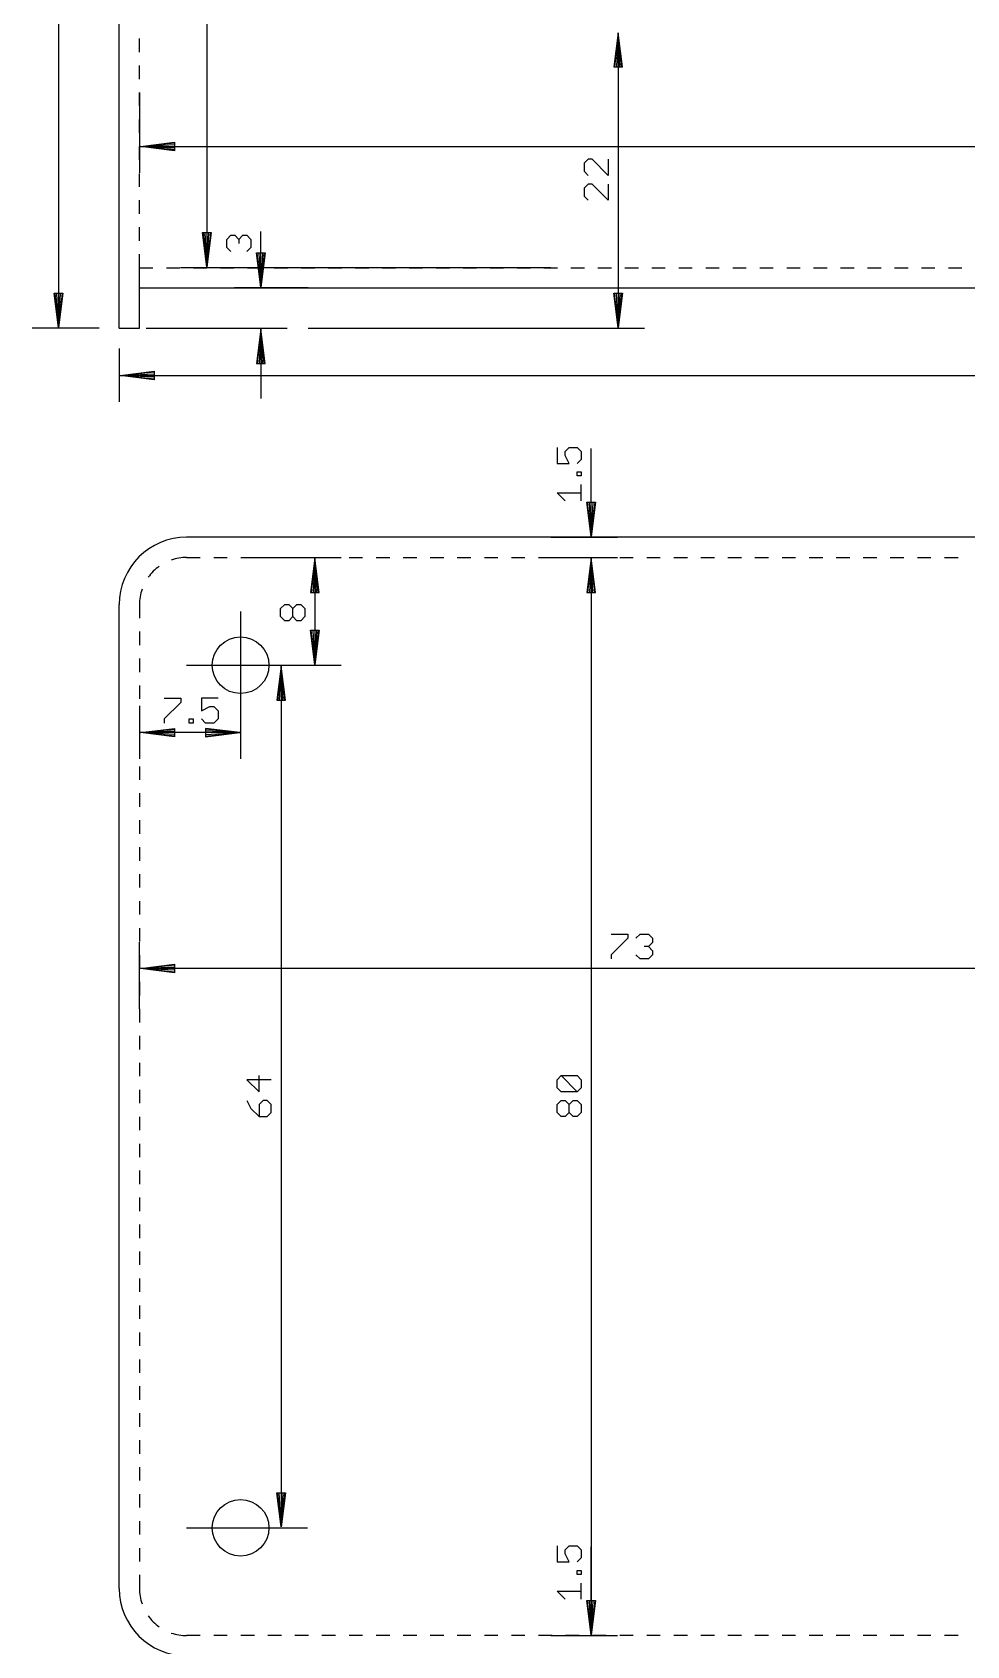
# Model space of a CAD drawing. Extents: x -7 to 590, y -63 to 445.
# Drawn here: x -6.5 to 62.9, y -0.8 to 119 of the extents above; entities that cross this region are included whole.
import ezdxf

# ---------------------------------------------------------------- set-up
doc = ezdxf.new("R2010")
doc.units = 0
doc.layers.add('20', color=7, linetype='CONTINUOUS')
doc.layers.add('47', color=2, linetype='CONTINUOUS')

msp = doc.modelspace()

# ---------------------------------------------------------------- linework, layer by layer
at = {"layer": '20'}
for p, q in [((0, 97), (0, 335)), ((1.5, 117.5), (1.5, 118.5)), ((1.5, 115.5), (1.5, 116.5)), ((1.5, 113.5), (1.5, 114.5)), ((1.5, 111.5), (1.5, 112.5)), ((1.5, 109.5), (1.5, 110.5)), ((1.5, 107.5), (1.5, 108.5)), ((1.5, 105.5), (1.5, 106.5)), ((1.5, 103.5), (1.5, 104.5)), ((1.5, 101.5), (1.5, 102.5)), ((1.5, 101.5), (2.5, 101.5)), ((1.5, 100), (1.5, 101.5)), ((3.5, 101.5), (4.5, 101.5)), ((5.5, 101.5), (6.5, 101.5)), ((7.5, 101.5), (8.5, 101.5)), ((9.5, 101.5), (10.5, 101.5)), ((11.5, 101.5), (12.5, 101.5)), ((13.5, 101.5), (14.5, 101.5)), ((15.5, 101.5), (16.5, 101.5)), ((17.5, 101.5), (18.5, 101.5)), ((19.5, 101.5), (20.5, 101.5)), ((21.5, 101.5), (22.5, 101.5)), ((23.5, 101.5), (24.5, 101.5)), ((25.5, 101.5), (26.5, 101.5)), ((27.5, 101.5), (28.5, 101.5)), ((29.5, 101.5), (30.5, 101.5)), ((31.5, 101.5), (32.5, 101.5)), ((33.5, 101.5), (34.5, 101.5)), ((35.5, 101.5), (36.5, 101.5)), ((37.5, 101.5), (38.5, 101.5)), ((39.5, 101.5), (40.5, 101.5)), ((41.5, 101.5), (42.5, 101.5)), ((43.5, 101.5), (44.5, 101.5)), ((45.5, 101.5), (46.5, 101.5)), ((47.5, 101.5), (48.5, 101.5)), ((49.5, 101.5), (50.5, 101.5)), ((51.5, 101.5), (52.5, 101.5)), ((53.5, 101.5), (54.5, 101.5)), ((55.5, 101.5), (56.5, 101.5)), ((57.5, 101.5), (58.5, 101.5)), ((59.5, 101.5), (60.5, 101.5)), ((61.5, 101.5), (62.5, 101.5)), ((1.5, 97), (1.5, 100)), ((1.5, 100), (288.5, 100)), ((0, 97), (1.5, 97)), ((285, 81.5), (5, 81.5)), ((5, 80), (6.0071, 80)), ((7.0071, 80), (8.0143, 80)), ((9.0143, 80), (10.0214, 80)), ((11.0214, 80), (12.0286, 80)), ((13.0286, 80), (14.0357, 80)), ((15.0357, 80), (16.0429, 80)), ((17.0429, 80), (18.05, 80)), ((19.05, 80), (20.0571, 80)), ((21.0571, 80), (22.0643, 80)), ((23.0643, 80), (24.0714, 80)), ((25.0714, 80), (26.0786, 80)), ((27.0786, 80), (28.0857, 80)), ((29.0857, 80), (30.0929, 80)), ((31.0929, 80), (32.1, 80)), ((33.1, 80), (34.1071, 80)), ((35.1071, 80), (36.1143, 80)), ((37.1143, 80), (38.1214, 80)), ((39.1214, 80), (40.1286, 80)), ((41.1286, 80), (42.1357, 80)), ((43.1357, 80), (44.1429, 80)), ((45.1429, 80), (46.15, 80)), ((47.15, 80), (48.1571, 80)), ((49.1571, 80), (50.1643, 80)), ((51.1643, 80), (52.1714, 80)), ((53.1714, 80), (54.1786, 80)), ((55.1786, 80), (56.1857, 80)), ((57.1857, 80), (58.1929, 80)), ((59.1929, 80), (60.2, 80)), ((61.2, 80), (62.2071, 80)), ((0, 3.5), (0, 76.5)), ((1.5, 76.5), (1.5, 75.5)), ((1.5, 74.5), (1.5, 73.5)), ((1.5, 72.5), (1.5, 71.5)), ((1.5, 70.5), (1.5, 69.5)), ((1.5, 68.5), (1.5, 67.5)), ((1.5, 66.5), (1.5, 65.5)), ((1.5, 64.5), (1.5, 63.5)), ((1.5, 62.5), (1.5, 61.5)), ((1.5, 60.5), (1.5, 59.5)), ((1.5, 58.5), (1.5, 57.5)), ((1.5, 56.5), (1.5, 55.5)), ((1.5, 54.5), (1.5, 53.5)), ((1.5, 52.5), (1.5, 51.5)), ((1.5, 50.5), (1.5, 49.5)), ((1.5, 48.5), (1.5, 47.5)), ((1.5, 46.5), (1.5, 45.5)), ((1.5, 44.5), (1.5, 43.5)), ((1.5, 42.5), (1.5, 41.5)), ((1.5, 40.5), (1.5, 39.5)), ((1.5, 38.5), (1.5, 37.5)), ((1.5, 36.5), (1.5, 35.5)), ((1.5, 34.5), (1.5, 33.5)), ((1.5, 32.5), (1.5, 31.5)), ((1.5, 30.5), (1.5, 29.5)), ((1.5, 28.5), (1.5, 27.5)), ((1.5, 26.5), (1.5, 25.5)), ((1.5, 24.5), (1.5, 23.5)), ((1.5, 22.5), (1.5, 21.5)), ((1.5, 20.5), (1.5, 19.5)), ((1.5, 18.5), (1.5, 17.5)), ((1.5, 16.5), (1.5, 15.5)), ((1.5, 14.5), (1.5, 13.5)), ((1.5, 12.5), (1.5, 11.5)), ((1.5, 10.5), (1.5, 9.5)), ((1.5, 8.5), (1.5, 7.5)), ((1.5, 6.5), (1.5, 5.5)), ((1.5, 4.5), (1.5, 3.5)), ((6.0071, 0), (5, 0)), ((8.0143, 0), (7.0071, 0)), ((10.0214, 0), (9.0143, 0)), ((12.0286, 0), (11.0214, 0)), ((14.0357, 0), (13.0286, 0)), ((16.0429, 0), (15.0357, 0)), ((18.05, 0), (17.0429, 0)), ((20.0571, 0), (19.05, 0)), ((22.0643, 0), (21.0571, 0)), ((24.0714, 0), (23.0643, 0)), ((26.0786, 0), (25.0714, 0)), ((28.0857, 0), (27.0786, 0)), ((30.0929, 0), (29.0857, 0)), ((32.1, 0), (31.0929, 0)), ((34.1071, 0), (33.1, 0)), ((36.1143, 0), (35.1071, 0)), ((38.1214, 0), (37.1143, 0)), ((40.1286, 0), (39.1214, 0)), ((42.1357, 0), (41.1286, 0)), ((44.1429, 0), (43.1357, 0)), ((46.15, 0), (45.1429, 0)), ((48.1571, 0), (47.15, 0)), ((50.1643, 0), (49.1571, 0)), ((52.1714, 0), (51.1643, 0)), ((54.1786, 0), (53.1714, 0)), ((56.1857, 0), (55.1786, 0)), ((58.1929, 0), (57.1857, 0)), ((60.2, 0), (59.1929, 0)), ((62.2071, 0), (61.2, 0))]:
    msp.add_line(p, q, dxfattribs=at)
for centre in [(9, 72), (9, 8)]:
    msp.add_circle(centre, 2.1, dxfattribs=at)
for centre, radius, start, end in [((5, 76.5), 5, 90, 180), ((5, 76.5), 3.5, 125.4567, 144.5433), ((5, 76.5), 3.5, 90, 109.0865), ((5, 76.5), 3.5, 160.9135, 180), ((5, 3.5), 5, 180, 270), ((5, 3.5), 3.5, 180, 199.0865), ((5, 3.5), 3.5, 215.4567, 234.5433), ((5, 3.5), 3.5, 250.9135, 270)]:
    msp.add_arc(centre, radius, start, end, dxfattribs=at)
at = {"layer": '47'}
for p, q in [((-4.5, 334.935), (-4.5, 97.065)), ((6.5, 330.435), (6.5, 101.565)), ((37, 118.935), (36.6808, 116.4)), ((37, 118.935), (36.74, 116.4)), ((37, 118.935), (36.87, 116.4)), ((37, 118.935), (37, 97.065)), ((37.3192, 116.4), (37, 118.935)), ((37.13, 116.4), (37, 118.935)), ((37.26, 116.4), (37, 118.935)), ((36.6808, 116.4), (37.3192, 116.4)), ((1.5, 114.5), (1.5, 108.55)), ((1.565, 110.5), (4.1, 110.8192)), ((1.565, 110.5), (4.1, 110.76)), ((1.565, 110.5), (4.1, 110.63)), ((1.565, 110.5), (288.435, 110.5)), ((4.1, 110.1808), (1.565, 110.5)), ((4.1, 110.37), (1.565, 110.5)), ((4.1, 110.24), (1.565, 110.5)), ((4.1, 110.8192), (4.1, 110.1808)), ((34.7698, 109.5488), (34.4701, 109.2491)), ((34.4701, 109.2491), (34.4701, 108.6496)), ((35.0695, 109.5488), (34.7698, 109.5488)), ((36.2684, 108.3499), (35.0695, 109.5488)), ((36.2684, 109.5488), (36.2684, 108.3499)), ((34.4701, 108.6496), (34.7698, 108.3499)), ((34.7698, 107.7072), (34.4701, 107.4075)), ((34.4701, 107.4075), (34.4701, 106.8081)), ((34.4701, 106.8081), (34.7698, 106.5083)), ((35.0695, 107.7072), (34.7698, 107.7072)), ((36.2684, 106.5083), (35.0695, 107.7072)), ((36.2684, 107.7072), (36.2684, 106.5083)), ((10.5, 100.065), (10.5, 104.1888)), ((6.5, 101.565), (6.1808, 104.1)), ((6.1808, 104.1), (6.8192, 104.1)), ((6.5, 101.565), (6.24, 104.1)), ((6.5, 101.565), (6.37, 104.1)), ((6.8192, 104.1), (6.5, 101.565)), ((6.63, 104.1), (6.5, 101.565)), ((6.76, 104.1), (6.5, 101.565)), ((7.9701, 103.6008), (8.2698, 103.9005)), ((7.9701, 103.0013), (7.9701, 103.6008)), ((8.2698, 102.7016), (7.9701, 103.0013)), ((8.2698, 103.9005), (8.5695, 103.9005)), ((8.5695, 103.9005), (8.8692, 103.6008)), ((8.8692, 103.6008), (9.169, 103.9005)), ((8.8692, 103.6008), (8.8692, 103.301)), ((9.169, 103.9005), (9.4687, 103.9005)), ((9.4687, 103.9005), (9.7684, 103.6008)), ((9.7684, 103.0013), (9.4687, 102.7016)), ((9.7684, 103.6008), (9.7684, 103.0013)), ((10.5, 100.065), (10.1808, 102.6)), ((10.1808, 102.6), (10.8192, 102.6)), ((10.5, 100.065), (10.24, 102.6)), ((10.5, 100.065), (10.37, 102.6)), ((10.8192, 102.6), (10.5, 100.065)), ((10.63, 102.6), (10.5, 100.065)), ((10.76, 102.6), (10.5, 100.065)), ((32, 101.5), (4.55, 101.5)), ((-4.5, 97.065), (-4.8192, 99.6)), ((-4.8192, 99.6), (-4.1808, 99.6)), ((-4.5, 97.065), (-4.76, 99.6)), ((-4.5, 97.065), (-4.63, 99.6)), ((-4.1808, 99.6), (-4.5, 97.065)), ((-4.37, 99.6), (-4.5, 97.065)), ((-4.24, 99.6), (-4.5, 97.065)), ((14, 100), (8.55, 100)), ((37, 97.065), (36.6808, 99.6)), ((36.6808, 99.6), (37.3192, 99.6)), ((37, 97.065), (36.74, 99.6)), ((37, 97.065), (36.87, 99.6)), ((37.3192, 99.6), (37, 97.065)), ((37.13, 99.6), (37, 97.065)), ((37.26, 99.6), (37, 97.065)), ((-1.5, 97), (-6.45, 97)), ((2, 97), (12.45, 97)), ((14, 97), (38.95, 97)), ((10.5, 96.935), (10.1808, 94.4)), ((10.5, 96.935), (10.24, 94.4)), ((10.5, 96.935), (10.37, 94.4)), ((10.5, 96.935), (10.5, 91.8)), ((10.8192, 94.4), (10.5, 96.935)), ((10.63, 94.4), (10.5, 96.935)), ((10.76, 94.4), (10.5, 96.935)), ((0, 95.5), (0, 91.55)), ((0.065, 93.5), (2.6, 93.8192)), ((0.065, 93.5), (2.6, 93.76)), ((0.065, 93.5), (2.6, 93.63)), ((0.065, 93.5), (289.935, 93.5)), ((2.6, 93.1808), (0.065, 93.5)), ((2.6, 93.37), (0.065, 93.5)), ((2.6, 93.24), (0.065, 93.5)), ((2.6, 93.8192), (2.6, 93.1808)), ((10.1808, 94.4), (10.8192, 94.4)), ((32.4701, 88.1628), (32.4701, 86.964)), ((33.0695, 87.8631), (33.3692, 88.1628)), ((33.0695, 87.5634), (33.0695, 87.8631)), ((33.3692, 86.964), (33.0695, 87.5634)), ((33.3692, 88.1628), (33.9687, 88.1628)), ((33.9687, 88.1628), (34.2684, 87.8631)), ((34.2684, 87.8631), (34.2684, 87.2637)), ((35, 81.565), (35, 88.0809)), ((32.4701, 86.964), (33.3692, 86.964)), ((34.2684, 87.2637), (33.9687, 86.964)), ((33.9687, 86.0432), (33.9687, 86.3429)), ((33.9687, 86.3429), (34.2684, 86.3429)), ((34.2684, 86.3429), (34.2684, 86.0432)), ((34.2684, 86.0432), (33.9687, 86.0432)), ((34.2684, 84.2016), (34.2684, 85.4005)), ((33.0695, 84.2016), (32.4701, 84.801)), ((32.4701, 84.801), (34.2684, 84.801)), ((35, 81.565), (34.6808, 84.1)), ((34.6808, 84.1), (35.3192, 84.1)), ((35, 81.565), (34.74, 84.1)), ((35, 81.565), (34.87, 84.1)), ((35.3192, 84.1), (35, 81.565)), ((35.13, 84.1), (35, 81.565)), ((35.26, 84.1), (35, 81.565)), ((32, 81.5), (36.95, 81.5)), ((9.5, 80), (16.45, 80)), ((14.5, 79.935), (14.1808, 77.4)), ((14.5, 79.935), (14.24, 77.4)), ((14.5, 79.935), (14.37, 77.4)), ((14.5, 79.935), (14.5, 72.065)), ((14.8192, 77.4), (14.5, 79.935)), ((14.63, 77.4), (14.5, 79.935)), ((14.76, 77.4), (14.5, 79.935)), ((31.5, 80), (36.95, 80)), ((34.5, 80), (36.95, 80)), ((35, 79.935), (34.6808, 77.4)), ((35, 79.935), (34.6808, 77.4)), ((35, 79.935), (34.74, 77.4)), ((35, 79.935), (34.74, 77.4)), ((35, 79.935), (34.87, 77.4)), ((35, 79.935), (34.87, 77.4)), ((35, 79.935), (35, 0.065)), ((35.3192, 77.4), (35, 79.935)), ((35.13, 77.4), (35, 79.935)), ((35.26, 77.4), (35, 79.935)), ((35, 79.935), (35, 74.8)), ((35.3192, 77.4), (35, 79.935)), ((35.13, 77.4), (35, 79.935)), ((35.26, 77.4), (35, 79.935)), ((14.1808, 77.4), (14.8192, 77.4)), ((34.6808, 77.4), (35.3192, 77.4)), ((34.6808, 77.4), (35.3192, 77.4)), ((9, 76), (9, 65.05)), ((11.9701, 76.2064), (12.2698, 76.5061)), ((11.9701, 75.6069), (11.9701, 76.2064)), ((12.2698, 75.3072), (11.9701, 75.6069)), ((12.2698, 76.5061), (12.5695, 76.5061)), ((12.5695, 76.5061), (12.8692, 76.2064)), ((12.8692, 75.6069), (12.5695, 75.3072)), ((12.8692, 76.2064), (13.169, 76.5061)), ((12.8692, 75.6069), (12.8692, 76.2064)), ((13.169, 75.3072), (12.8692, 75.6069)), ((13.169, 76.5061), (13.4687, 76.5061)), ((13.4687, 76.5061), (13.7684, 76.2064)), ((13.7684, 75.6069), (13.4687, 75.3072)), ((13.7684, 76.2064), (13.7684, 75.6069)), ((12.5695, 75.3072), (12.2698, 75.3072)), ((13.4687, 75.3072), (13.169, 75.3072)), ((14.5, 72.065), (14.1808, 74.6)), ((14.1808, 74.6), (14.8192, 74.6)), ((14.5, 72.065), (14.24, 74.6)), ((14.5, 72.065), (14.37, 74.6)), ((14.8192, 74.6), (14.5, 72.065)), ((14.63, 74.6), (14.5, 72.065)), ((14.76, 74.6), (14.5, 72.065)), ((5, 72), (13.95, 72)), ((12, 71.935), (11.6808, 69.4)), ((12, 71.935), (11.74, 69.4)), ((12, 71.935), (11.87, 69.4)), ((12, 71.935), (12, 8.065)), ((12.3192, 69.4), (12, 71.935)), ((12.13, 69.4), (12, 71.935)), ((12.26, 69.4), (12, 71.935)), ((12.5, 72), (16.45, 72)), ((3.3357, 69.5554), (4.5685, 69.5554)), ((4.5685, 69.5554), (4.5685, 69.2472)), ((7.3309, 69.5554), (6.0981, 69.5554)), ((6.0981, 69.5554), (6.0981, 68.6308)), ((1.5, 69), (1.5, 65.05)), ((4.5685, 69.2472), (3.3357, 68.0144)), ((6.0981, 68.6308), (6.7145, 68.939)), ((6.7145, 68.939), (7.0227, 68.939)), ((7.0227, 68.939), (7.3309, 68.6308)), ((7.3309, 68.6308), (7.3309, 68.0144)), ((11.6808, 69.4), (12.3192, 69.4)), ((1.565, 67), (4.1, 67.3192)), ((1.565, 67), (4.1, 67.26)), ((1.565, 67), (4.1, 67.13)), ((3.3357, 68.0144), (3.3357, 67.7062)), ((4.1, 67.3192), (4.1, 66.6808)), ((5.1773, 67.7062), (5.1773, 68.0144)), ((5.1773, 68.0144), (5.4855, 68.0144)), ((5.4855, 67.7062), (5.1773, 67.7062)), ((5.4855, 68.0144), (5.4855, 67.7062)), ((6.4063, 67.7062), (6.0981, 68.0144)), ((8.935, 67), (6.4, 67.3192)), ((6.4, 67.3192), (6.4, 66.6808)), ((8.935, 67), (6.4, 67.26)), ((8.935, 67), (6.4, 67.13)), ((7.0227, 67.7062), (6.4063, 67.7062)), ((7.3309, 68.0144), (7.0227, 67.7062)), ((8.935, 67), (1.565, 67)), ((4.1, 66.6808), (1.565, 67)), ((4.1, 66.87), (1.565, 67)), ((4.1, 66.74), (1.565, 67)), ((6.4, 66.6808), (8.935, 67)), ((6.4, 66.87), (8.935, 67)), ((6.4, 66.74), (8.935, 67)), ((36.4829, 52.0554), (37.7157, 52.0554)), ((37.7157, 51.7472), (36.4829, 50.5144)), ((37.7157, 52.0554), (37.7157, 51.7472)), ((38.3245, 51.7472), (38.6327, 52.0554)), ((38.6327, 52.0554), (39.2491, 52.0554)), ((39.2491, 52.0554), (39.5573, 51.7472)), ((39.5573, 51.7472), (39.5573, 51.439)), ((1.5, 46.5), (1.5, 51.45)), ((36.4829, 50.5144), (36.4829, 50.2062)), ((38.6327, 50.2062), (38.3245, 50.5144)), ((39.2491, 51.1308), (38.9409, 51.1308)), ((39.5573, 51.439), (39.2491, 51.1308)), ((39.2491, 51.1308), (39.5573, 50.8226)), ((39.5573, 50.5144), (39.2491, 50.2062)), ((39.5573, 50.8226), (39.5573, 50.5144)), ((1.565, 49.5), (4.1, 49.8192)), ((1.565, 49.5), (4.1, 49.76)), ((1.565, 49.5), (4.1, 49.63)), ((74.435, 49.5), (1.565, 49.5)), ((4.1, 49.1808), (1.565, 49.5)), ((4.1, 49.37), (1.565, 49.5)), ((4.1, 49.24), (1.565, 49.5)), ((4.1, 49.8192), (4.1, 49.1808)), ((39.2491, 50.2062), (38.6327, 50.2062)), ((11.2684, 41.2491), (9.4701, 41.2491)), ((9.4701, 41.2491), (10.3692, 40.3499)), ((10.3692, 40.3499), (10.3692, 41.5488)), ((32.4701, 41.2491), (32.7698, 41.5488)), ((32.4701, 40.6496), (32.4701, 41.2491)), ((32.7698, 41.5488), (33.9687, 41.5488)), ((33.9687, 40.3499), (32.7698, 41.5488)), ((33.9687, 41.5488), (34.2684, 41.2491)), ((34.2684, 41.2491), (34.2684, 40.6496)), ((9.4701, 39.7072), (9.7698, 39.1078)), ((10.669, 39.7072), (10.3692, 39.4075)), ((10.9687, 39.7072), (10.669, 39.7072)), ((11.2684, 39.4075), (10.9687, 39.7072)), ((32.7698, 40.3499), (32.4701, 40.6496)), ((32.4701, 39.4075), (32.7698, 39.7072)), ((33.9687, 40.3499), (32.7698, 40.3499)), ((32.7698, 39.7072), (33.0695, 39.7072)), ((33.0695, 39.7072), (33.3692, 39.4075)), ((33.3692, 39.4075), (33.669, 39.7072)), ((33.669, 39.7072), (33.9687, 39.7072)), ((34.2684, 40.6496), (33.9687, 40.3499)), ((33.9687, 39.7072), (34.2684, 39.4075)), ((9.7698, 39.1078), (10.3692, 38.5083)), ((10.3692, 39.4075), (10.3692, 38.5083)), ((10.3692, 38.5083), (10.9687, 38.5083)), ((10.9687, 38.5083), (11.2684, 38.8081)), ((11.2684, 38.8081), (11.2684, 39.4075)), ((32.4701, 38.8081), (32.4701, 39.4075)), ((32.7698, 38.5083), (32.4701, 38.8081)), ((33.0695, 38.5083), (32.7698, 38.5083)), ((33.3692, 38.8081), (33.0695, 38.5083)), ((33.3692, 38.8081), (33.3692, 39.4075)), ((33.669, 38.5083), (33.3692, 38.8081)), ((33.9687, 38.5083), (33.669, 38.5083)), ((34.2684, 38.8081), (33.9687, 38.5083)), ((34.2684, 39.4075), (34.2684, 38.8081)), ((12, 8.065), (11.6808, 10.6)), ((11.6808, 10.6), (12.3192, 10.6)), ((12, 8.065), (11.74, 10.6)), ((12, 8.065), (11.87, 10.6)), ((12.3192, 10.6), (12, 8.065)), ((12.13, 10.6), (12, 8.065)), ((12.26, 10.6), (12, 8.065)), ((5, 8), (13.95, 8)), ((32.4701, 6.6628), (32.4701, 5.464)), ((33.0695, 6.3631), (33.3692, 6.6628)), ((33.0695, 6.0634), (33.0695, 6.3631)), ((33.3692, 5.464), (33.0695, 6.0634)), ((33.3692, 6.6628), (33.9687, 6.6628)), ((33.9687, 6.6628), (34.2684, 6.3631)), ((34.2684, 6.3631), (34.2684, 5.7637)), ((35, 0.065), (35, 6.5809)), ((32.4701, 5.464), (33.3692, 5.464)), ((34.2684, 5.7637), (33.9687, 5.464)), ((33.9687, 4.5432), (33.9687, 4.8429)), ((33.9687, 4.8429), (34.2684, 4.8429)), ((34.2684, 4.8429), (34.2684, 4.5432)), ((34.2684, 4.5432), (33.9687, 4.5432)), ((34.2684, 2.7016), (34.2684, 3.9005)), ((33.0695, 2.7016), (32.4701, 3.301)), ((32.4701, 3.301), (34.2684, 3.301)), ((35, 0.065), (34.6808, 2.6)), ((34.6808, 2.6), (35.3192, 2.6)), ((35, 0.065), (34.6808, 2.6)), ((34.6808, 2.6), (35.3192, 2.6)), ((35, 0.065), (34.74, 2.6)), ((35, 0.065), (34.74, 2.6)), ((35, 0.065), (34.87, 2.6)), ((35, 0.065), (34.87, 2.6)), ((35.3192, 2.6), (35, 0.065)), ((35.13, 2.6), (35, 0.065)), ((35.26, 2.6), (35, 0.065)), ((35.3192, 2.6), (35, 0.065)), ((35.13, 2.6), (35, 0.065)), ((35.26, 2.6), (35, 0.065)), ((32, 0), (36.95, 0)), ((35, 0), (35, 0))]:
    msp.add_line(p, q, dxfattribs=at)

doc.saveas('drawing.dxf')
